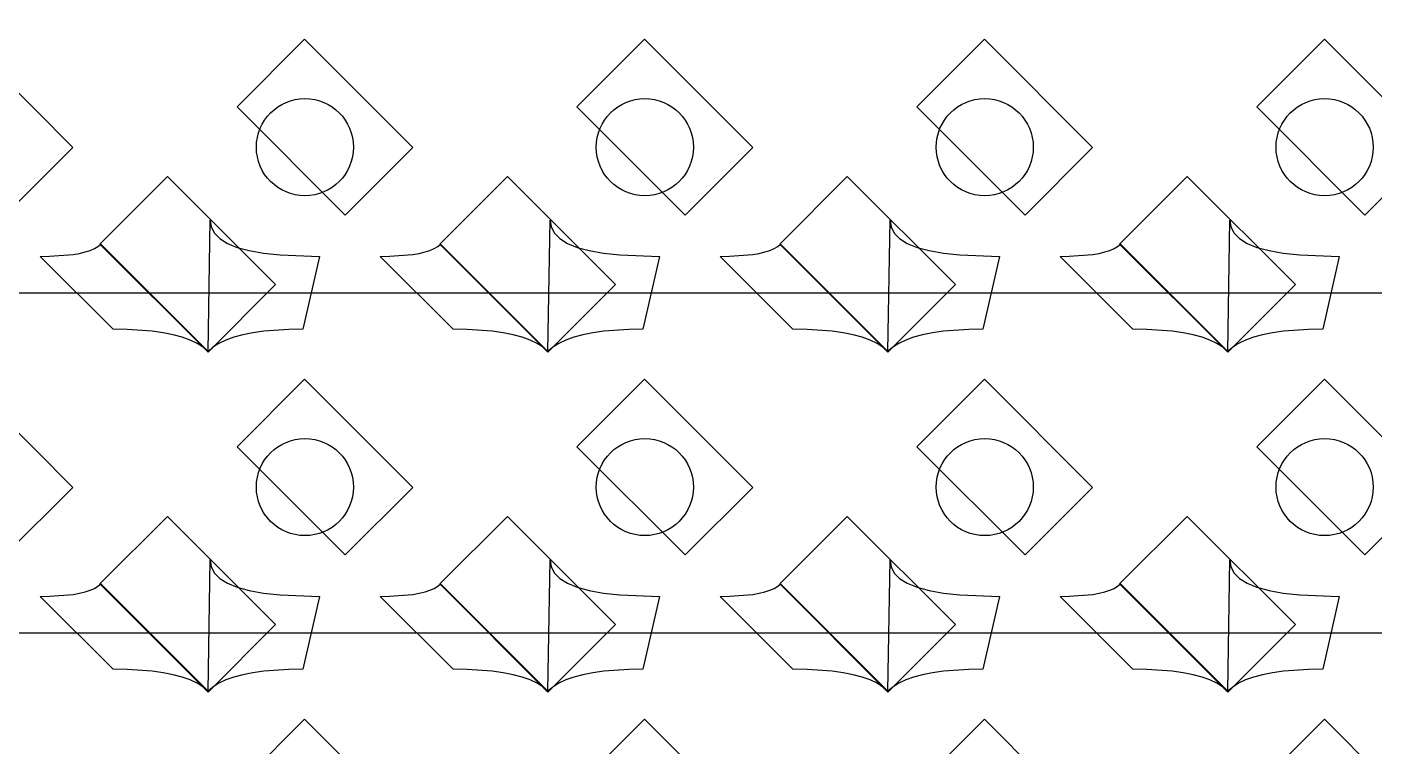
# Model space of a CAD drawing. Header units: inches. Extents: x 0.07 to 4.39, y 0.05 to 2.95.
# Drawn here: x 1.4728 to 1.7502, y 1.1767 to 1.3248 of the extents above; entities that cross this region are included whole.
import ezdxf

# ---------------------------------------------------------------- set-up
doc = ezdxf.new("R2010")
doc.units = ezdxf.units.IN
doc.header["$MEASUREMENT"] = 0
doc.layers.add('Top Layer', color=1, linetype='Continuous')

# ---------------------------------------------------------------- blocks, each defined once
blk = doc.blocks.new('0805_P_______________714')
at = {"layer": 'Top Layer'}
for p, q in [((-0.03937, 0.01575), (-0.01969, 0.01575)), ((-0.03937, -0.01575), (-0.03937, 0.01575)), ((-0.01969, 0.01575), (-0.01969, -0.01575)), ((0.01969, 0.01575), (0.03937, 0.01575)), ((0.01969, -0.01575), (0.01969, 0.01575)), ((0.03937, 0.01575), (0.03937, -0.01575)), ((-0.01969, -0.01575), (-0.03937, -0.01575)), ((0.03937, -0.01575), (0.01969, -0.01575))]:
    blk.add_line(p, q, dxfattribs=at)
blk = doc.blocks.new('0805_P_______________715')
at = {"layer": 'Top Layer'}
for p, q in [((-0.03937, 0.01575), (-0.01969, 0.01575)), ((-0.03937, -0.01575), (-0.03937, 0.01575)), ((-0.01969, 0.01575), (-0.01969, -0.01575)), ((0.01969, 0.01575), (0.03937, 0.01575)), ((0.01969, -0.01575), (0.01969, 0.01575)), ((0.03937, 0.01575), (0.03937, -0.01575)), ((-0.01969, -0.01575), (-0.03937, -0.01575)), ((0.03937, -0.01575), (0.01969, -0.01575))]:
    blk.add_line(p, q, dxfattribs=at)
blk = doc.blocks.new('0805_P_______________716')
at = {"layer": 'Top Layer'}
for p, q in [((-0.03937, 0.01575), (-0.01969, 0.01575)), ((-0.03937, -0.01575), (-0.03937, 0.01575)), ((-0.01969, 0.01575), (-0.01969, -0.01575)), ((0.01969, 0.01575), (0.03937, 0.01575)), ((0.01969, -0.01575), (0.01969, 0.01575)), ((0.03937, 0.01575), (0.03937, -0.01575)), ((-0.01969, -0.01575), (-0.03937, -0.01575)), ((0.03937, -0.01575), (0.01969, -0.01575))]:
    blk.add_line(p, q, dxfattribs=at)
blk = doc.blocks.new('0805_P_______________717')
at = {"layer": 'Top Layer'}
for p, q in [((-0.03937, 0.01575), (-0.01969, 0.01575)), ((-0.03937, -0.01575), (-0.03937, 0.01575)), ((-0.01969, 0.01575), (-0.01969, -0.01575)), ((0.01969, 0.01575), (0.03937, 0.01575)), ((0.01969, -0.01575), (0.01969, 0.01575)), ((0.03937, 0.01575), (0.03937, -0.01575)), ((-0.01969, -0.01575), (-0.03937, -0.01575)), ((0.03937, -0.01575), (0.01969, -0.01575))]:
    blk.add_line(p, q, dxfattribs=at)
blk = doc.blocks.new('0805_P_______________718')
at = {"layer": 'Top Layer'}
for p, q in [((-0.03937, 0.01575), (-0.01969, 0.01575)), ((-0.03937, -0.01575), (-0.03937, 0.01575)), ((-0.01969, 0.01575), (-0.01969, -0.01575)), ((0.01969, 0.01575), (0.03937, 0.01575)), ((0.01969, -0.01575), (0.01969, 0.01575)), ((0.03937, 0.01575), (0.03937, -0.01575)), ((-0.01969, -0.01575), (-0.03937, -0.01575)), ((0.03937, -0.01575), (0.01969, -0.01575))]:
    blk.add_line(p, q, dxfattribs=at)
blk = doc.blocks.new('0805_P_______________754')
at = {"layer": 'Top Layer'}
for p, q in [((-0.03937, 0.01575), (-0.01969, 0.01575)), ((-0.03937, -0.01575), (-0.03937, 0.01575)), ((-0.01969, 0.01575), (-0.01969, -0.01575)), ((0.01969, 0.01575), (0.03937, 0.01575)), ((0.01969, -0.01575), (0.01969, 0.01575)), ((0.03937, 0.01575), (0.03937, -0.01575)), ((-0.01969, -0.01575), (-0.03937, -0.01575)), ((0.03937, -0.01575), (0.01969, -0.01575))]:
    blk.add_line(p, q, dxfattribs=at)
blk = doc.blocks.new('0805_P_______________755')
at = {"layer": 'Top Layer'}
for p, q in [((-0.03937, 0.01575), (-0.01969, 0.01575)), ((-0.03937, -0.01575), (-0.03937, 0.01575)), ((-0.01969, 0.01575), (-0.01969, -0.01575)), ((0.01969, 0.01575), (0.03937, 0.01575)), ((0.01969, -0.01575), (0.01969, 0.01575)), ((0.03937, 0.01575), (0.03937, -0.01575)), ((-0.01969, -0.01575), (-0.03937, -0.01575)), ((0.03937, -0.01575), (0.01969, -0.01575))]:
    blk.add_line(p, q, dxfattribs=at)
blk = doc.blocks.new('0805_P_______________756')
at = {"layer": 'Top Layer'}
for p, q in [((-0.03937, 0.01575), (-0.01969, 0.01575)), ((-0.03937, -0.01575), (-0.03937, 0.01575)), ((-0.01969, 0.01575), (-0.01969, -0.01575)), ((0.01969, 0.01575), (0.03937, 0.01575)), ((0.01969, -0.01575), (0.01969, 0.01575)), ((0.03937, 0.01575), (0.03937, -0.01575)), ((-0.01969, -0.01575), (-0.03937, -0.01575)), ((0.03937, -0.01575), (0.01969, -0.01575))]:
    blk.add_line(p, q, dxfattribs=at)
blk = doc.blocks.new('0805_P_______________757')
at = {"layer": 'Top Layer'}
for p, q in [((-0.03937, 0.01575), (-0.01969, 0.01575)), ((-0.03937, -0.01575), (-0.03937, 0.01575)), ((-0.01969, 0.01575), (-0.01969, -0.01575)), ((0.01969, 0.01575), (0.03937, 0.01575)), ((0.01969, -0.01575), (0.01969, 0.01575)), ((0.03937, 0.01575), (0.03937, -0.01575)), ((-0.01969, -0.01575), (-0.03937, -0.01575)), ((0.03937, -0.01575), (0.01969, -0.01575))]:
    blk.add_line(p, q, dxfattribs=at)
blk = doc.blocks.new('0805_P_______________758')
at = {"layer": 'Top Layer'}
for p, q in [((-0.03937, 0.01575), (-0.01969, 0.01575)), ((-0.03937, -0.01575), (-0.03937, 0.01575)), ((-0.01969, 0.01575), (-0.01969, -0.01575)), ((0.01969, 0.01575), (0.03937, 0.01575)), ((0.01969, -0.01575), (0.01969, 0.01575)), ((0.03937, 0.01575), (0.03937, -0.01575)), ((-0.01969, -0.01575), (-0.03937, -0.01575)), ((0.03937, -0.01575), (0.01969, -0.01575))]:
    blk.add_line(p, q, dxfattribs=at)
blk = doc.blocks.new('0805_P_______________794')
at = {"layer": 'Top Layer'}
for p, q in [((-0.03937, 0.01575), (-0.01969, 0.01575)), ((-0.03937, -0.01575), (-0.03937, 0.01575)), ((-0.01969, 0.01575), (-0.01969, -0.01575)), ((0.01969, 0.01575), (0.03937, 0.01575)), ((0.01969, -0.01575), (0.01969, 0.01575)), ((0.03937, 0.01575), (0.03937, -0.01575)), ((-0.01969, -0.01575), (-0.03937, -0.01575)), ((0.03937, -0.01575), (0.01969, -0.01575))]:
    blk.add_line(p, q, dxfattribs=at)
blk = doc.blocks.new('0805_P_______________795')
at = {"layer": 'Top Layer'}
for p, q in [((-0.03937, 0.01575), (-0.01969, 0.01575)), ((-0.03937, -0.01575), (-0.03937, 0.01575)), ((-0.01969, 0.01575), (-0.01969, -0.01575)), ((0.01969, 0.01575), (0.03937, 0.01575)), ((0.01969, -0.01575), (0.01969, 0.01575)), ((0.03937, 0.01575), (0.03937, -0.01575)), ((-0.01969, -0.01575), (-0.03937, -0.01575)), ((0.03937, -0.01575), (0.01969, -0.01575))]:
    blk.add_line(p, q, dxfattribs=at)
blk = doc.blocks.new('0805_P_______________796')
at = {"layer": 'Top Layer'}
for p, q in [((-0.03937, 0.01575), (-0.01969, 0.01575)), ((-0.03937, -0.01575), (-0.03937, 0.01575)), ((-0.01969, 0.01575), (-0.01969, -0.01575)), ((0.01969, 0.01575), (0.03937, 0.01575)), ((0.01969, -0.01575), (0.01969, 0.01575)), ((0.03937, 0.01575), (0.03937, -0.01575)), ((-0.01969, -0.01575), (-0.03937, -0.01575)), ((0.03937, -0.01575), (0.01969, -0.01575))]:
    blk.add_line(p, q, dxfattribs=at)
blk = doc.blocks.new('0805_P_______________797')
at = {"layer": 'Top Layer'}
for p, q in [((-0.03937, 0.01575), (-0.01969, 0.01575)), ((-0.03937, -0.01575), (-0.03937, 0.01575)), ((-0.01969, 0.01575), (-0.01969, -0.01575)), ((0.01969, 0.01575), (0.03937, 0.01575)), ((0.01969, -0.01575), (0.01969, 0.01575)), ((0.03937, 0.01575), (0.03937, -0.01575)), ((-0.01969, -0.01575), (-0.03937, -0.01575)), ((0.03937, -0.01575), (0.01969, -0.01575))]:
    blk.add_line(p, q, dxfattribs=at)
blk = doc.blocks.new('0805_P_______________798')
at = {"layer": 'Top Layer'}
for p, q in [((-0.03937, 0.01575), (-0.01969, 0.01575)), ((-0.03937, -0.01575), (-0.03937, 0.01575)), ((-0.01969, 0.01575), (-0.01969, -0.01575)), ((0.01969, 0.01575), (0.03937, 0.01575)), ((0.01969, -0.01575), (0.01969, 0.01575)), ((0.03937, 0.01575), (0.03937, -0.01575)), ((-0.01969, -0.01575), (-0.03937, -0.01575)), ((0.03937, -0.01575), (0.01969, -0.01575))]:
    blk.add_line(p, q, dxfattribs=at)

msp = doc.modelspace()

# ---------------------------------------------------------------- linework, layer by layer
at = {"layer": 'Top Layer'}
for p, q in [((1.51005, 1.25795), (1.51051, 1.285)), ((1.51051, 1.285), (1.51071, 1.28357)), ((1.58005, 1.25795), (1.58051, 1.285)), ((1.58051, 1.285), (1.58071, 1.28357)), ((1.65005, 1.25795), (1.65051, 1.285)), ((1.65051, 1.285), (1.65071, 1.28357)), ((1.72005, 1.25795), (1.72051, 1.285)), ((1.72051, 1.285), (1.72071, 1.28357)), ((1.51071, 1.28357), (1.51137, 1.2823)), ((1.51137, 1.2823), (1.51248, 1.28117)), ((1.58071, 1.28357), (1.58137, 1.2823)), ((1.58137, 1.2823), (1.58248, 1.28117)), ((1.65071, 1.28357), (1.65137, 1.2823)), ((1.65137, 1.2823), (1.65248, 1.28117)), ((1.72071, 1.28357), (1.72137, 1.2823)), ((1.72137, 1.2823), (1.72248, 1.28117)), ((1.48576, 1.27875), (1.48664, 1.27914)), ((1.48664, 1.27914), (1.48737, 1.27957)), ((1.48737, 1.27957), (1.48795, 1.28005)), ((1.48795, 1.28005), (1.51005, 1.25795)), ((1.51248, 1.28117), (1.51405, 1.2802)), ((1.51405, 1.2802), (1.51607, 1.27937)), ((1.51607, 1.27937), (1.51855, 1.2787)), ((1.55576, 1.27875), (1.55664, 1.27914)), ((1.55664, 1.27914), (1.55737, 1.27957)), ((1.55737, 1.27957), (1.55795, 1.28005)), ((1.55795, 1.28005), (1.58005, 1.25795)), ((1.58248, 1.28117), (1.58405, 1.2802)), ((1.58405, 1.2802), (1.58607, 1.27937)), ((1.58607, 1.27937), (1.58855, 1.2787)), ((1.62576, 1.27875), (1.62664, 1.27914)), ((1.62664, 1.27914), (1.62737, 1.27957)), ((1.62737, 1.27957), (1.62795, 1.28005)), ((1.62795, 1.28005), (1.65005, 1.25795)), ((1.65248, 1.28117), (1.65405, 1.2802)), ((1.65405, 1.2802), (1.65607, 1.27937)), ((1.65607, 1.27937), (1.65855, 1.2787)), ((1.69576, 1.27875), (1.69664, 1.27914)), ((1.69664, 1.27914), (1.69737, 1.27957)), ((1.69737, 1.27957), (1.69795, 1.28005)), ((1.69795, 1.28005), (1.72005, 1.25795)), ((1.72248, 1.28117), (1.72405, 1.2802)), ((1.72405, 1.2802), (1.72607, 1.27937)), ((1.72607, 1.27937), (1.72855, 1.2787)), ((1.47551, 1.2775), (1.47741, 1.27753)), ((1.49051, 1.2625), (1.47551, 1.2775)), ((1.47741, 1.27753), (1.48225, 1.27791)), ((1.48225, 1.27791), (1.48356, 1.27814)), ((1.48356, 1.27814), (1.48474, 1.27842)), ((1.48474, 1.27842), (1.48576, 1.27875)), ((1.51855, 1.2787), (1.52148, 1.27818)), ((1.52148, 1.27818), (1.52487, 1.2778)), ((1.52487, 1.2778), (1.53301, 1.2775)), ((1.53301, 1.2775), (1.5296, 1.2625)), ((1.54551, 1.2775), (1.54741, 1.27753)), ((1.56051, 1.2625), (1.54551, 1.2775)), ((1.54741, 1.27753), (1.55225, 1.27791)), ((1.55225, 1.27791), (1.55356, 1.27814)), ((1.55356, 1.27814), (1.55474, 1.27842)), ((1.55474, 1.27842), (1.55576, 1.27875)), ((1.58855, 1.2787), (1.59148, 1.27818)), ((1.59148, 1.27818), (1.59487, 1.2778)), ((1.59487, 1.2778), (1.60301, 1.2775)), ((1.60301, 1.2775), (1.5996, 1.2625)), ((1.61551, 1.2775), (1.61741, 1.27753)), ((1.63051, 1.2625), (1.61551, 1.2775)), ((1.61741, 1.27753), (1.62225, 1.27791)), ((1.62225, 1.27791), (1.62356, 1.27814)), ((1.62356, 1.27814), (1.62474, 1.27842)), ((1.62474, 1.27842), (1.62576, 1.27875)), ((1.65855, 1.2787), (1.66148, 1.27818)), ((1.66148, 1.27818), (1.66487, 1.2778)), ((1.66487, 1.2778), (1.67301, 1.2775)), ((1.67301, 1.2775), (1.6696, 1.2625)), ((1.68551, 1.2775), (1.68741, 1.27753)), ((1.70051, 1.2625), (1.68551, 1.2775)), ((1.68741, 1.27753), (1.69225, 1.27791)), ((1.69225, 1.27791), (1.69356, 1.27814)), ((1.69356, 1.27814), (1.69474, 1.27842)), ((1.69474, 1.27842), (1.69576, 1.27875)), ((1.72855, 1.2787), (1.73148, 1.27818)), ((1.73148, 1.27818), (1.73487, 1.2778)), ((1.73487, 1.2778), (1.74301, 1.2775)), ((1.74301, 1.2775), (1.7396, 1.2625)), ((1.37006, 1.27), (1.51005, 1.27)), ((1.51005, 1.27), (1.58005, 1.27)), ((1.58005, 1.27), (1.72005, 1.27)), ((1.72005, 1.27), (1.79005, 1.27)), ((1.4934, 1.26245), (1.49051, 1.2625)), ((1.49857, 1.26209), (1.4934, 1.26245)), ((1.52671, 1.26245), (1.52154, 1.26209)), ((1.5296, 1.2625), (1.52671, 1.26245)), ((1.5634, 1.26245), (1.56051, 1.2625)), ((1.56857, 1.26209), (1.5634, 1.26245)), ((1.59671, 1.26245), (1.59154, 1.26209)), ((1.5996, 1.2625), (1.59671, 1.26245)), ((1.6334, 1.26245), (1.63051, 1.2625)), ((1.63857, 1.26209), (1.6334, 1.26245)), ((1.66671, 1.26245), (1.66154, 1.26209)), ((1.6696, 1.2625), (1.66671, 1.26245)), ((1.7034, 1.26245), (1.70051, 1.2625)), ((1.70857, 1.26209), (1.7034, 1.26245)), ((1.73671, 1.26245), (1.73154, 1.26209)), ((1.7396, 1.2625), (1.73671, 1.26245)), ((1.50084, 1.26177), (1.49857, 1.26209)), ((1.5029, 1.26136), (1.50084, 1.26177)), ((1.50475, 1.26086), (1.5029, 1.26136)), ((1.50639, 1.26027), (1.50475, 1.26086)), ((1.50782, 1.25959), (1.50639, 1.26027)), ((1.50904, 1.25882), (1.50782, 1.25959)), ((1.51229, 1.25959), (1.51107, 1.25882)), ((1.51372, 1.26027), (1.51229, 1.25959)), ((1.51536, 1.26086), (1.51372, 1.26027)), ((1.51721, 1.26136), (1.51536, 1.26086)), ((1.51927, 1.26177), (1.51721, 1.26136)), ((1.52154, 1.26209), (1.51927, 1.26177)), ((1.57084, 1.26177), (1.56857, 1.26209)), ((1.5729, 1.26136), (1.57084, 1.26177)), ((1.57475, 1.26086), (1.5729, 1.26136)), ((1.57639, 1.26027), (1.57475, 1.26086)), ((1.57782, 1.25959), (1.57639, 1.26027)), ((1.57904, 1.25882), (1.57782, 1.25959)), ((1.58229, 1.25959), (1.58107, 1.25882)), ((1.58372, 1.26027), (1.58229, 1.25959)), ((1.58536, 1.26086), (1.58372, 1.26027)), ((1.58721, 1.26136), (1.58536, 1.26086)), ((1.58927, 1.26177), (1.58721, 1.26136)), ((1.59154, 1.26209), (1.58927, 1.26177)), ((1.64084, 1.26177), (1.63857, 1.26209)), ((1.6429, 1.26136), (1.64084, 1.26177)), ((1.64475, 1.26086), (1.6429, 1.26136)), ((1.64639, 1.26027), (1.64475, 1.26086)), ((1.64782, 1.25959), (1.64639, 1.26027)), ((1.64904, 1.25882), (1.64782, 1.25959)), ((1.65229, 1.25959), (1.65107, 1.25882)), ((1.65372, 1.26027), (1.65229, 1.25959)), ((1.65536, 1.26086), (1.65372, 1.26027)), ((1.65721, 1.26136), (1.65536, 1.26086)), ((1.65927, 1.26177), (1.65721, 1.26136)), ((1.66154, 1.26209), (1.65927, 1.26177)), ((1.71084, 1.26177), (1.70857, 1.26209)), ((1.7129, 1.26136), (1.71084, 1.26177)), ((1.71475, 1.26086), (1.7129, 1.26136)), ((1.71639, 1.26027), (1.71475, 1.26086)), ((1.71782, 1.25959), (1.71639, 1.26027)), ((1.71904, 1.25882), (1.71782, 1.25959)), ((1.72229, 1.25959), (1.72107, 1.25882)), ((1.72372, 1.26027), (1.72229, 1.25959)), ((1.72536, 1.26086), (1.72372, 1.26027)), ((1.72721, 1.26136), (1.72536, 1.26086)), ((1.72927, 1.26177), (1.72721, 1.26136)), ((1.73154, 1.26209), (1.72927, 1.26177)), ((1.51005, 1.25795), (1.50904, 1.25882)), ((1.51107, 1.25882), (1.51005, 1.25795)), ((1.58005, 1.25795), (1.57904, 1.25882)), ((1.58107, 1.25882), (1.58005, 1.25795)), ((1.65005, 1.25795), (1.64904, 1.25882)), ((1.65107, 1.25882), (1.65005, 1.25795)), ((1.72005, 1.25795), (1.71904, 1.25882)), ((1.72107, 1.25882), (1.72005, 1.25795)), ((1.51005, 1.18795), (1.51051, 1.215)), ((1.51051, 1.215), (1.51071, 1.21358)), ((1.51071, 1.21358), (1.51137, 1.2123)), ((1.58005, 1.18795), (1.58051, 1.215)), ((1.58051, 1.215), (1.58071, 1.21358)), ((1.58071, 1.21358), (1.58137, 1.2123)), ((1.65005, 1.18795), (1.65051, 1.215)), ((1.65051, 1.215), (1.65071, 1.21358)), ((1.65071, 1.21358), (1.65137, 1.2123)), ((1.72005, 1.18795), (1.72051, 1.215)), ((1.72051, 1.215), (1.72071, 1.21358)), ((1.72071, 1.21358), (1.72137, 1.2123)), ((1.48737, 1.20957), (1.48795, 1.21006)), ((1.48795, 1.21006), (1.51005, 1.18795)), ((1.51137, 1.2123), (1.51248, 1.21117)), ((1.51248, 1.21117), (1.51405, 1.2102)), ((1.51405, 1.2102), (1.51607, 1.20938)), ((1.55737, 1.20957), (1.55795, 1.21006)), ((1.55795, 1.21006), (1.58005, 1.18795)), ((1.58137, 1.2123), (1.58248, 1.21117)), ((1.58248, 1.21117), (1.58405, 1.2102)), ((1.58405, 1.2102), (1.58607, 1.20938)), ((1.62737, 1.20957), (1.62795, 1.21006)), ((1.62795, 1.21006), (1.65005, 1.18795)), ((1.65137, 1.2123), (1.65248, 1.21117)), ((1.65248, 1.21117), (1.65405, 1.2102)), ((1.65405, 1.2102), (1.65607, 1.20938)), ((1.69737, 1.20957), (1.69795, 1.21006)), ((1.69795, 1.21006), (1.72005, 1.18795)), ((1.72137, 1.2123), (1.72248, 1.21117)), ((1.72248, 1.21117), (1.72405, 1.2102)), ((1.72405, 1.2102), (1.72607, 1.20938)), ((1.47551, 1.2075), (1.47741, 1.20753)), ((1.49051, 1.1925), (1.47551, 1.2075)), ((1.47741, 1.20753), (1.48225, 1.20791)), ((1.48225, 1.20791), (1.48356, 1.20814)), ((1.48356, 1.20814), (1.48474, 1.20842)), ((1.48474, 1.20842), (1.48576, 1.20875)), ((1.48576, 1.20875), (1.48664, 1.20914)), ((1.48664, 1.20914), (1.48737, 1.20957)), ((1.51607, 1.20938), (1.51855, 1.2087)), ((1.51855, 1.2087), (1.52148, 1.20817)), ((1.52148, 1.20817), (1.52487, 1.2078)), ((1.52487, 1.2078), (1.53301, 1.2075)), ((1.53301, 1.2075), (1.5296, 1.1925)), ((1.54551, 1.2075), (1.54741, 1.20753)), ((1.56051, 1.1925), (1.54551, 1.2075)), ((1.54741, 1.20753), (1.55225, 1.20791)), ((1.55225, 1.20791), (1.55356, 1.20814)), ((1.55356, 1.20814), (1.55474, 1.20842)), ((1.55474, 1.20842), (1.55576, 1.20875)), ((1.55576, 1.20875), (1.55664, 1.20914)), ((1.55664, 1.20914), (1.55737, 1.20957)), ((1.58607, 1.20938), (1.58855, 1.2087)), ((1.58855, 1.2087), (1.59148, 1.20817)), ((1.59148, 1.20817), (1.59487, 1.2078)), ((1.59487, 1.2078), (1.60301, 1.2075)), ((1.60301, 1.2075), (1.5996, 1.1925)), ((1.61551, 1.2075), (1.61741, 1.20753)), ((1.63051, 1.1925), (1.61551, 1.2075)), ((1.61741, 1.20753), (1.62225, 1.20791)), ((1.62225, 1.20791), (1.62356, 1.20814)), ((1.62356, 1.20814), (1.62474, 1.20842)), ((1.62474, 1.20842), (1.62576, 1.20875)), ((1.62576, 1.20875), (1.62664, 1.20914)), ((1.62664, 1.20914), (1.62737, 1.20957)), ((1.65607, 1.20938), (1.65855, 1.2087)), ((1.65855, 1.2087), (1.66148, 1.20817)), ((1.66148, 1.20817), (1.66487, 1.2078)), ((1.66487, 1.2078), (1.67301, 1.2075)), ((1.67301, 1.2075), (1.6696, 1.1925)), ((1.68551, 1.2075), (1.68741, 1.20753)), ((1.70051, 1.1925), (1.68551, 1.2075)), ((1.68741, 1.20753), (1.69225, 1.20791)), ((1.69225, 1.20791), (1.69356, 1.20814)), ((1.69356, 1.20814), (1.69474, 1.20842)), ((1.69474, 1.20842), (1.69576, 1.20875)), ((1.69576, 1.20875), (1.69664, 1.20914)), ((1.69664, 1.20914), (1.69737, 1.20957)), ((1.72607, 1.20938), (1.72855, 1.2087)), ((1.72855, 1.2087), (1.73148, 1.20817)), ((1.73148, 1.20817), (1.73487, 1.2078)), ((1.73487, 1.2078), (1.74301, 1.2075)), ((1.74301, 1.2075), (1.7396, 1.1925)), ((1.29588, 1.2), (1.71588, 1.2)), ((1.71588, 1.2), (1.92588, 1.2)), ((1.4934, 1.19245), (1.49051, 1.1925)), ((1.49857, 1.19209), (1.4934, 1.19245)), ((1.50084, 1.19177), (1.49857, 1.19209)), ((1.5029, 1.19136), (1.50084, 1.19177)), ((1.50475, 1.19086), (1.5029, 1.19136)), ((1.50639, 1.19027), (1.50475, 1.19086)), ((1.50782, 1.18959), (1.50639, 1.19027)), ((1.51372, 1.19027), (1.51229, 1.18959)), ((1.51536, 1.19086), (1.51372, 1.19027)), ((1.51721, 1.19136), (1.51536, 1.19086)), ((1.51927, 1.19177), (1.51721, 1.19136)), ((1.52154, 1.19209), (1.51927, 1.19177)), ((1.52671, 1.19245), (1.52154, 1.19209)), ((1.5296, 1.1925), (1.52671, 1.19245)), ((1.5634, 1.19245), (1.56051, 1.1925)), ((1.56857, 1.19209), (1.5634, 1.19245)), ((1.57084, 1.19177), (1.56857, 1.19209)), ((1.5729, 1.19136), (1.57084, 1.19177)), ((1.57475, 1.19086), (1.5729, 1.19136)), ((1.57639, 1.19027), (1.57475, 1.19086)), ((1.57782, 1.18959), (1.57639, 1.19027)), ((1.58372, 1.19027), (1.58229, 1.18959)), ((1.58536, 1.19086), (1.58372, 1.19027)), ((1.58721, 1.19136), (1.58536, 1.19086)), ((1.58927, 1.19177), (1.58721, 1.19136)), ((1.59154, 1.19209), (1.58927, 1.19177)), ((1.59671, 1.19245), (1.59154, 1.19209)), ((1.5996, 1.1925), (1.59671, 1.19245)), ((1.6334, 1.19245), (1.63051, 1.1925)), ((1.63857, 1.19209), (1.6334, 1.19245)), ((1.64084, 1.19177), (1.63857, 1.19209)), ((1.6429, 1.19136), (1.64084, 1.19177)), ((1.64475, 1.19086), (1.6429, 1.19136)), ((1.64639, 1.19027), (1.64475, 1.19086)), ((1.64782, 1.18959), (1.64639, 1.19027)), ((1.65372, 1.19027), (1.65229, 1.18959)), ((1.65536, 1.19086), (1.65372, 1.19027)), ((1.65721, 1.19136), (1.65536, 1.19086)), ((1.65927, 1.19177), (1.65721, 1.19136)), ((1.66154, 1.19209), (1.65927, 1.19177)), ((1.66671, 1.19245), (1.66154, 1.19209)), ((1.6696, 1.1925), (1.66671, 1.19245)), ((1.7034, 1.19245), (1.70051, 1.1925)), ((1.70857, 1.19209), (1.7034, 1.19245)), ((1.71084, 1.19177), (1.70857, 1.19209)), ((1.7129, 1.19136), (1.71084, 1.19177)), ((1.71475, 1.19086), (1.7129, 1.19136)), ((1.71639, 1.19027), (1.71475, 1.19086)), ((1.71782, 1.18959), (1.71639, 1.19027)), ((1.72372, 1.19027), (1.72229, 1.18959)), ((1.72536, 1.19086), (1.72372, 1.19027)), ((1.72721, 1.19136), (1.72536, 1.19086)), ((1.72927, 1.19177), (1.72721, 1.19136)), ((1.73154, 1.19209), (1.72927, 1.19177)), ((1.73671, 1.19245), (1.73154, 1.19209)), ((1.7396, 1.1925), (1.73671, 1.19245)), ((1.50904, 1.18882), (1.50782, 1.18959)), ((1.51005, 1.18795), (1.50904, 1.18882)), ((1.51107, 1.18882), (1.51005, 1.18795)), ((1.51229, 1.18959), (1.51107, 1.18882)), ((1.57904, 1.18882), (1.57782, 1.18959)), ((1.58005, 1.18795), (1.57904, 1.18882)), ((1.58107, 1.18882), (1.58005, 1.18795)), ((1.58229, 1.18959), (1.58107, 1.18882)), ((1.64904, 1.18882), (1.64782, 1.18959)), ((1.65005, 1.18795), (1.64904, 1.18882)), ((1.65107, 1.18882), (1.65005, 1.18795)), ((1.65229, 1.18959), (1.65107, 1.18882)), ((1.71904, 1.18882), (1.71782, 1.18959)), ((1.72005, 1.18795), (1.71904, 1.18882)), ((1.72107, 1.18882), (1.72005, 1.18795)), ((1.72229, 1.18959), (1.72107, 1.18882))]:
    msp.add_line(p, q, dxfattribs=at)
for centre in [(1.53, 1.3), (1.6, 1.3), (1.67, 1.3), (1.74, 1.3), (1.53, 1.23), (1.6, 1.23), (1.67, 1.23), (1.74, 1.23)]:
    msp.add_circle(centre, 0.01, dxfattribs=at)

# ---------------------------------------------------------------- block references
at = {"rotation": 45}
for name, p in [('0805_P_______________718', (1.485, 1.325)), ('0805_P_______________717', (1.555, 1.325)), ('0805_P_______________716', (1.625, 1.325)), ('0805_P_______________715', (1.695, 1.325)), ('0805_P_______________714', (1.765, 1.325)), ('0805_P_______________758', (1.485, 1.255)), ('0805_P_______________757', (1.555, 1.255)), ('0805_P_______________756', (1.625, 1.255)), ('0805_P_______________755', (1.695, 1.255)), ('0805_P_______________754', (1.765, 1.255)), ('0805_P_______________798', (1.485, 1.185)), ('0805_P_______________797', (1.555, 1.185)), ('0805_P_______________796', (1.625, 1.185)), ('0805_P_______________795', (1.695, 1.185)), ('0805_P_______________794', (1.765, 1.185))]:
    msp.add_blockref(name, p, dxfattribs=at)

doc.saveas('drawing.dxf')
